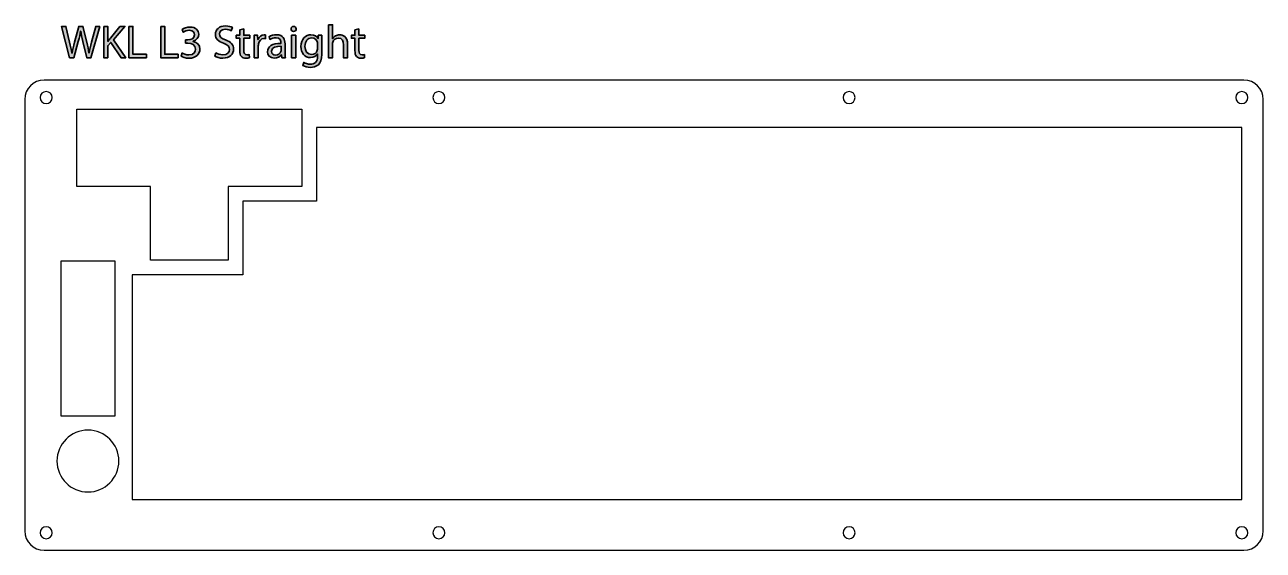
# Model space of a CAD drawing. Header units: millimetres. Extents: x 800 to 1120, y 479 to 615.
import ezdxf

# ---------------------------------------------------------------- set-up
doc = ezdxf.new("R2010")
doc.units = ezdxf.units.MM
doc.header["$MEASUREMENT"] = 0

# ---------------------------------------------------------------- blocks, each defined once
blk = doc.blocks.new('block 2')
at = {"color": 7, "lineweight": 25, "true_color": 0xffffff}
blk.add_lwpolyline([(823.35, 553.96), (809.35, 553.96), (809.35, 513.96), (823.35, 513.96), (823.35, 553.96)], dxfattribs=at)
blk = doc.blocks.new('block 3')
at = {"color": 7, "lineweight": 25, "true_color": 0xffffff}
blk.add_lwpolyline([(1114.46, 588.5), (875.39, 588.5), (875.39, 569.45), (856.34, 569.45), (856.34, 550.4), (827.76, 550.4), (827.76, 492.3), (1114.46, 492.3), (1114.46, 588.5)], dxfattribs=at)
blk = doc.blocks.new('block 4')
at = {"color": 7, "lineweight": 25, "true_color": 0xffffff}
blk.add_open_spline([(813.47, 573.26), (813.47, 573.26), (832.52, 573.26), (832.52, 573.26), (832.52, 573.26), (832.52, 554.21), (832.52, 554.21), (832.52, 554.21), (852.52, 554.21), (852.52, 554.21), (852.52, 554.21), (852.52, 573.26), (852.52, 573.26), (852.52, 573.26), (871.57, 573.26), (871.57, 573.26), (871.57, 573.26), (871.57, 593.26), (871.57, 593.26), (871.57, 593.26), (814.51, 593.26), (814.51, 593.26), (814.51, 593.26), (813.47, 593.26), (813.47, 593.26), (813.47, 593.26), (813.47, 573.26), (813.47, 573.26)], degree=3, knots=[0, 0, 0, 0, 1, 1, 1, 2, 2, 2, 3, 3, 3, 4, 4, 4, 5, 5, 5, 6, 6, 6, 7, 7, 7, 8, 8, 8, 9, 9, 9, 9], dxfattribs=at)
blk = doc.blocks.new('block 5')
at = {"color": 7, "lineweight": 25, "true_color": 0xffffff}
blk.add_open_spline([(1114.99, 479.22), (1114.99, 479.22), (805.01, 479.22), (805.01, 479.22), (802.25, 479.22), (800.01, 481.45), (800.01, 484.22), (800.01, 484.22), (800.01, 595.78), (800.01, 595.78), (800.01, 598.55), (802.25, 600.78), (805.01, 600.78), (805.01, 600.78), (1114.99, 600.78), (1114.99, 600.78), (1117.75, 600.78), (1119.99, 598.55), (1119.99, 595.78), (1119.99, 595.78), (1119.99, 484.22), (1119.99, 484.22), (1119.99, 481.45), (1117.75, 479.22), (1114.99, 479.22)], degree=3, knots=[0, 0, 0, 0, 1, 1, 1, 2, 2, 2, 3, 3, 3, 4, 4, 4, 5, 5, 5, 6, 6, 6, 7, 7, 7, 8, 8, 8, 8], dxfattribs=at)
blk = doc.blocks.new('block 6')
at = {"color": 7, "lineweight": 25, "true_color": 0xffffff}
blk.add_open_spline([(808.33, 502.28), (808.33, 506.7), (811.91, 510.28), (816.33, 510.28), (820.75, 510.28), (824.33, 506.7), (824.33, 502.28), (824.33, 497.87), (820.75, 494.28), (816.33, 494.28), (811.91, 494.28), (808.33, 497.87), (808.33, 502.28), (808.33, 502.28), (808.33, 502.28), (808.33, 502.28)], degree=3, knots=[0, 0, 0, 0, 1, 1, 1, 2, 2, 2, 3, 3, 3, 4, 4, 4, 5, 5, 5, 5], dxfattribs=at)
blk = doc.blocks.new('block 7')
at = {"color": 7, "lineweight": 25, "true_color": 0xffffff}
blk.add_open_spline([(1011.44, 596.26), (1011.44, 597.12), (1012.14, 597.81), (1012.99, 597.81), (1013.85, 597.81), (1014.54, 597.12), (1014.54, 596.26), (1014.54, 595.4), (1013.85, 594.71), (1012.99, 594.71), (1012.14, 594.71), (1011.44, 595.4), (1011.44, 596.26), (1011.44, 596.26), (1011.44, 596.26), (1011.44, 596.26)], degree=3, knots=[0, 0, 0, 0, 1, 1, 1, 2, 2, 2, 3, 3, 3, 4, 4, 4, 5, 5, 5, 5], dxfattribs=at)
blk = doc.blocks.new('block 8')
at = {"color": 7, "lineweight": 25, "true_color": 0xffffff}
blk.add_open_spline([(803.99, 596.26), (803.99, 597.12), (804.68, 597.81), (805.54, 597.81), (806.39, 597.81), (807.09, 597.12), (807.09, 596.26), (807.09, 595.4), (806.39, 594.71), (805.54, 594.71), (804.68, 594.71), (803.99, 595.4), (803.99, 596.26), (803.99, 596.26), (803.99, 596.26), (803.99, 596.26)], degree=3, knots=[0, 0, 0, 0, 1, 1, 1, 2, 2, 2, 3, 3, 3, 4, 4, 4, 5, 5, 5, 5], dxfattribs=at)
blk = doc.blocks.new('block 9')
at = {"color": 7, "lineweight": 25, "true_color": 0xffffff}
blk.add_open_spline([(905.46, 483.74), (905.46, 484.6), (906.15, 485.29), (907.01, 485.29), (907.86, 485.29), (908.56, 484.6), (908.56, 483.74), (908.56, 482.88), (907.86, 482.19), (907.01, 482.19), (906.15, 482.19), (905.46, 482.88), (905.46, 483.74), (905.46, 483.74), (905.46, 483.74), (905.46, 483.74)], degree=3, knots=[0, 0, 0, 0, 1, 1, 1, 2, 2, 2, 3, 3, 3, 4, 4, 4, 5, 5, 5, 5], dxfattribs=at)
blk = doc.blocks.new('block 10')
at = {"color": 7, "lineweight": 25, "true_color": 0xffffff}
blk.add_open_spline([(1112.91, 483.74), (1112.91, 484.6), (1113.61, 485.29), (1114.46, 485.29), (1115.32, 485.29), (1116.01, 484.6), (1116.01, 483.74), (1116.01, 482.88), (1115.32, 482.19), (1114.46, 482.19), (1113.61, 482.19), (1112.91, 482.88), (1112.91, 483.74), (1112.91, 483.74), (1112.91, 483.74), (1112.91, 483.74)], degree=3, knots=[0, 0, 0, 0, 1, 1, 1, 2, 2, 2, 3, 3, 3, 4, 4, 4, 5, 5, 5, 5], dxfattribs=at)
blk = doc.blocks.new('block 11')
at = {"color": 7, "lineweight": 25, "true_color": 0xffffff}
blk.add_open_spline([(1011.44, 483.74), (1011.44, 484.6), (1012.14, 485.29), (1012.99, 485.29), (1013.85, 485.29), (1014.54, 484.6), (1014.54, 483.74), (1014.54, 482.88), (1013.85, 482.19), (1012.99, 482.19), (1012.14, 482.19), (1011.44, 482.88), (1011.44, 483.74), (1011.44, 483.74), (1011.44, 483.74), (1011.44, 483.74)], degree=3, knots=[0, 0, 0, 0, 1, 1, 1, 2, 2, 2, 3, 3, 3, 4, 4, 4, 5, 5, 5, 5], dxfattribs=at)
blk = doc.blocks.new('block 12')
at = {"color": 7, "lineweight": 25, "true_color": 0xffffff}
blk.add_open_spline([(803.99, 483.74), (803.99, 484.6), (804.68, 485.29), (805.54, 485.29), (806.39, 485.29), (807.09, 484.6), (807.09, 483.74), (807.09, 482.88), (806.39, 482.19), (805.54, 482.19), (804.68, 482.19), (803.99, 482.88), (803.99, 483.74), (803.99, 483.74), (803.99, 483.74), (803.99, 483.74)], degree=3, knots=[0, 0, 0, 0, 1, 1, 1, 2, 2, 2, 3, 3, 3, 4, 4, 4, 5, 5, 5, 5], dxfattribs=at)
blk = doc.blocks.new('block 13')
at = {"color": 7, "lineweight": 25, "true_color": 0xffffff}
blk.add_open_spline([(905.46, 596.26), (905.46, 597.12), (906.15, 597.81), (907.01, 597.81), (907.86, 597.81), (908.56, 597.12), (908.56, 596.26), (908.56, 595.4), (907.86, 594.71), (907.01, 594.71), (906.15, 594.71), (905.46, 595.4), (905.46, 596.26), (905.46, 596.26), (905.46, 596.26), (905.46, 596.26)], degree=3, knots=[0, 0, 0, 0, 1, 1, 1, 2, 2, 2, 3, 3, 3, 4, 4, 4, 5, 5, 5, 5], dxfattribs=at)
blk = doc.blocks.new('block 14')
at = {"color": 7, "lineweight": 25, "true_color": 0xffffff}
blk.add_open_spline([(1112.91, 596.26), (1112.91, 597.12), (1113.61, 597.81), (1114.46, 597.81), (1115.32, 597.81), (1116.01, 597.12), (1116.01, 596.26), (1116.01, 595.4), (1115.32, 594.71), (1114.46, 594.71), (1113.61, 594.71), (1112.91, 595.4), (1112.91, 596.26), (1112.91, 596.26), (1112.91, 596.26), (1112.91, 596.26)], degree=3, knots=[0, 0, 0, 0, 1, 1, 1, 2, 2, 2, 3, 3, 3, 4, 4, 4, 5, 5, 5, 5], dxfattribs=at)
blk = doc.blocks.new('block 15')
at = {"true_color": 0xed1c24}
h = blk.add_hatch(color=240, dxfattribs=at)
h.dxf.hatch_style = 2
edge = h.paths.add_edge_path()
edge.add_spline(control_points=[(811.58, 606.56), (811.58, 606.56), (809.53, 614.65), (809.53, 614.65), (809.53, 614.65), (810.64, 614.65), (810.64, 614.65), (810.64, 614.65), (811.59, 610.56), (811.59, 610.56), (811.83, 609.55), (812.05, 608.54), (812.19, 607.76), (812.19, 607.76), (812.22, 607.76), (812.22, 607.76), (812.35, 608.57), (812.6, 609.53), (812.88, 610.57), (812.88, 610.57), (813.96, 614.65), (813.96, 614.65), (813.96, 614.65), (815.05, 614.65), (815.05, 614.65), (815.05, 614.65), (816.03, 610.55), (816.03, 610.55), (816.26, 609.59), (816.48, 608.63), (816.6, 607.78), (816.6, 607.78), (816.62, 607.78), (816.62, 607.78), (816.79, 608.66), (817.02, 609.56), (817.27, 610.57), (817.27, 610.57), (818.33, 614.65), (818.33, 614.65), (818.33, 614.65), (819.4, 614.65), (819.4, 614.65), (819.4, 614.65), (817.11, 606.56), (817.11, 606.56), (817.11, 606.56), (816.02, 606.56), (816.02, 606.56), (816.02, 606.56), (815, 610.77), (815, 610.77), (814.75, 611.81), (814.58, 612.6), (814.47, 613.41), (814.47, 613.41), (814.45, 613.41), (814.45, 613.41), (814.31, 612.61), (814.13, 611.82), (813.83, 610.77), (813.83, 610.77), (812.67, 606.56), (812.67, 606.56), (812.67, 606.56), (811.58, 606.56), (811.58, 606.56)], knot_values=[0, 0, 0, 0, 1, 1, 1, 2, 2, 2, 3, 3, 3, 4, 4, 4, 5, 5, 5, 6, 6, 6, 7, 7, 7, 8, 8, 8, 9, 9, 9, 10, 10, 10, 11, 11, 11, 12, 12, 12, 13, 13, 13, 14, 14, 14, 15, 15, 15, 16, 16, 16, 17, 17, 17, 18, 18, 18, 19, 19, 19, 20, 20, 20, 21, 21, 21, 22, 22, 22, 22], degree=3, periodic=1)
h = blk.add_hatch(color=240, dxfattribs=at)
h.dxf.hatch_style = 2
edge = h.paths.add_edge_path()
edge.add_spline(control_points=[(820.42, 614.65), (820.42, 614.65), (821.46, 614.65), (821.46, 614.65), (821.46, 614.65), (821.46, 610.75), (821.46, 610.75), (821.46, 610.75), (821.49, 610.75), (821.49, 610.75), (821.71, 611.06), (821.93, 611.35), (822.13, 611.61), (822.13, 611.61), (824.6, 614.65), (824.6, 614.65), (824.6, 614.65), (825.9, 614.65), (825.9, 614.65), (825.9, 614.65), (822.97, 611.22), (822.97, 611.22), (822.97, 611.22), (826.12, 606.56), (826.12, 606.56), (826.12, 606.56), (824.89, 606.56), (824.89, 606.56), (824.89, 606.56), (822.23, 610.53), (822.23, 610.53), (822.23, 610.53), (821.46, 609.65), (821.46, 609.65), (821.46, 609.65), (821.46, 606.56), (821.46, 606.56), (821.46, 606.56), (820.42, 606.56), (820.42, 606.56), (820.42, 606.56), (820.42, 614.65), (820.42, 614.65)], knot_values=[0, 0, 0, 0, 1, 1, 1, 2, 2, 2, 3, 3, 3, 4, 4, 4, 5, 5, 5, 6, 6, 6, 7, 7, 7, 8, 8, 8, 9, 9, 9, 10, 10, 10, 11, 11, 11, 12, 12, 12, 13, 13, 13, 14, 14, 14, 14], degree=3, periodic=1)
h = blk.add_hatch(color=240, dxfattribs=at)
h.dxf.hatch_style = 2
h.paths.add_polyline_path([(826.92, 614.65), (827.96, 614.65), (827.96, 607.44), (831.42, 607.44), (831.42, 606.56), (826.92, 606.56)])
h = blk.add_hatch(color=240, dxfattribs=at)
h.dxf.hatch_style = 2
h.paths.add_polyline_path([(835.13, 614.65), (836.17, 614.65), (836.17, 607.44), (839.62, 607.44), (839.62, 606.56), (835.13, 606.56)])
h = blk.add_hatch(color=240, dxfattribs=at)
h.dxf.hatch_style = 2
edge = h.paths.add_edge_path()
edge.add_spline(control_points=[(840.67, 607.78), (840.97, 607.58), (841.67, 607.28), (842.4, 607.28), (843.75, 607.28), (844.17, 608.15), (844.16, 608.79), (844.15, 609.89), (843.17, 610.35), (842.15, 610.35), (842.15, 610.35), (841.56, 610.35), (841.56, 610.35), (841.56, 610.35), (841.56, 611.15), (841.56, 611.15), (841.56, 611.15), (842.15, 611.15), (842.15, 611.15), (842.91, 611.15), (843.89, 611.54), (843.89, 612.46), (843.89, 613.09), (843.49, 613.64), (842.52, 613.64), (841.89, 613.64), (841.29, 613.36), (840.96, 613.12), (840.96, 613.12), (840.68, 613.89), (840.68, 613.89), (841.09, 614.19), (841.88, 614.49), (842.72, 614.49), (844.26, 614.49), (844.95, 613.58), (844.95, 612.63), (844.95, 611.83), (844.47, 611.15), (843.51, 610.8), (843.51, 610.8), (843.51, 610.77), (843.51, 610.77), (844.47, 610.58), (845.25, 609.86), (845.25, 608.77), (845.25, 607.52), (844.28, 606.43), (842.41, 606.43), (841.53, 606.43), (840.77, 606.71), (840.38, 606.96), (840.38, 606.96), (840.67, 607.78), (840.67, 607.78)], knot_values=[0, 0, 0, 0, 1, 1, 1, 2, 2, 2, 3, 3, 3, 4, 4, 4, 5, 5, 5, 6, 6, 6, 7, 7, 7, 8, 8, 8, 9, 9, 9, 10, 10, 10, 11, 11, 11, 12, 12, 12, 13, 13, 13, 14, 14, 14, 15, 15, 15, 16, 16, 16, 17, 17, 17, 18, 18, 18, 18], degree=3, periodic=1)
h = blk.add_hatch(color=240, dxfattribs=at)
h.dxf.hatch_style = 2
edge = h.paths.add_edge_path()
edge.add_spline(control_points=[(849.35, 607.84), (849.81, 607.55), (850.5, 607.31), (851.22, 607.31), (852.29, 607.31), (852.91, 607.87), (852.91, 608.69), (852.91, 609.44), (852.48, 609.87), (851.39, 610.29), (850.07, 610.76), (849.25, 611.45), (849.25, 612.58), (849.25, 613.84), (850.29, 614.78), (851.87, 614.78), (852.69, 614.78), (853.29, 614.59), (853.65, 614.38), (853.65, 614.38), (853.36, 613.53), (853.36, 613.53), (853.1, 613.68), (852.56, 613.92), (851.83, 613.92), (850.73, 613.92), (850.31, 613.26), (850.31, 612.7), (850.31, 611.95), (850.8, 611.58), (851.91, 611.15), (853.28, 610.62), (853.98, 609.96), (853.98, 608.77), (853.98, 607.52), (853.05, 606.44), (851.15, 606.44), (850.37, 606.44), (849.51, 606.67), (849.08, 606.96), (849.08, 606.96), (849.35, 607.84), (849.35, 607.84)], knot_values=[0, 0, 0, 0, 1, 1, 1, 2, 2, 2, 3, 3, 3, 4, 4, 4, 5, 5, 5, 6, 6, 6, 7, 7, 7, 8, 8, 8, 9, 9, 9, 10, 10, 10, 11, 11, 11, 12, 12, 12, 13, 13, 13, 14, 14, 14, 14], degree=3, periodic=1)
h = blk.add_hatch(color=240, dxfattribs=at)
h.dxf.hatch_style = 2
edge = h.paths.add_edge_path()
edge.add_spline(control_points=[(870.13, 614), (870.14, 613.64), (869.88, 613.35), (869.46, 613.35), (869.09, 613.35), (868.82, 613.64), (868.82, 614), (868.82, 614.37), (869.1, 614.66), (869.48, 614.66), (869.88, 614.66), (870.13, 614.37), (870.13, 614)], knot_values=[0, 0, 0, 0, 1, 1, 1, 2, 2, 2, 3, 3, 3, 4, 4, 4, 4], degree=3, periodic=1)
h.paths.add_polyline_path([(868.95, 606.56), (868.95, 612.37), (870.01, 612.37), (870.01, 606.56)])
h = blk.add_hatch(color=240, dxfattribs=at)
h.dxf.hatch_style = 2
edge = h.paths.add_edge_path()
edge.add_spline(control_points=[(878.47, 615.08), (878.47, 615.08), (879.53, 615.08), (879.53, 615.08), (879.53, 615.08), (879.53, 611.46), (879.53, 611.46), (879.53, 611.46), (879.55, 611.46), (879.55, 611.46), (879.72, 611.76), (879.98, 612.02), (880.31, 612.2), (880.62, 612.38), (880.99, 612.5), (881.38, 612.5), (882.16, 612.5), (883.41, 612.02), (883.41, 610.02), (883.41, 610.02), (883.41, 606.56), (883.41, 606.56), (883.41, 606.56), (882.36, 606.56), (882.36, 606.56), (882.36, 606.56), (882.36, 609.9), (882.36, 609.9), (882.36, 610.83), (882.01, 611.62), (881.01, 611.62), (880.33, 611.62), (879.79, 611.15), (879.6, 610.57), (879.54, 610.43), (879.53, 610.27), (879.53, 610.07), (879.53, 610.07), (879.53, 606.56), (879.53, 606.56), (879.53, 606.56), (878.47, 606.56), (878.47, 606.56), (878.47, 606.56), (878.47, 615.08), (878.47, 615.08)], knot_values=[0, 0, 0, 0, 1, 1, 1, 2, 2, 2, 3, 3, 3, 4, 4, 4, 5, 5, 5, 6, 6, 6, 7, 7, 7, 8, 8, 8, 9, 9, 9, 10, 10, 10, 11, 11, 11, 12, 12, 12, 13, 13, 13, 14, 14, 14, 15, 15, 15, 15], degree=3, periodic=1)
h = blk.add_hatch(color=240, dxfattribs=at)
h.dxf.hatch_style = 2
edge = h.paths.add_edge_path()
edge.add_spline(control_points=[(856.61, 614.04), (856.61, 614.04), (856.61, 612.37), (856.61, 612.37), (856.61, 612.37), (858.12, 612.37), (858.12, 612.37), (858.12, 612.37), (858.12, 611.57), (858.12, 611.57), (858.12, 611.57), (856.61, 611.57), (856.61, 611.57), (856.61, 611.57), (856.61, 608.44), (856.61, 608.44), (856.61, 607.72), (856.81, 607.31), (857.4, 607.31), (857.67, 607.31), (857.88, 607.34), (858.01, 607.38), (858.01, 607.38), (858.06, 606.59), (858.06, 606.59), (857.85, 606.5), (857.53, 606.44), (857.12, 606.44), (856.63, 606.44), (856.23, 606.6), (855.98, 606.89), (855.68, 607.2), (855.57, 607.72), (855.57, 608.4), (855.57, 608.4), (855.57, 611.57), (855.57, 611.57), (855.57, 611.57), (854.67, 611.57), (854.67, 611.57), (854.67, 611.57), (854.67, 612.37), (854.67, 612.37), (854.67, 612.37), (855.57, 612.37), (855.57, 612.37), (855.57, 612.37), (855.57, 613.76), (855.57, 613.76), (855.57, 613.76), (856.61, 614.04), (856.61, 614.04)], knot_values=[0, 0, 0, 0, 1, 1, 1, 2, 2, 2, 3, 3, 3, 4, 4, 4, 5, 5, 5, 6, 6, 6, 7, 7, 7, 8, 8, 8, 9, 9, 9, 10, 10, 10, 11, 11, 11, 12, 12, 12, 13, 13, 13, 14, 14, 14, 15, 15, 15, 16, 16, 16, 17, 17, 17, 17], degree=3, periodic=1)
h = blk.add_hatch(color=240, dxfattribs=at)
h.dxf.hatch_style = 2
edge = h.paths.add_edge_path()
edge.add_spline(control_points=[(859.31, 610.56), (859.31, 611.24), (859.29, 611.83), (859.26, 612.37), (859.26, 612.37), (860.18, 612.37), (860.18, 612.37), (860.18, 612.37), (860.22, 611.23), (860.22, 611.23), (860.22, 611.23), (860.27, 611.23), (860.27, 611.23), (860.53, 612.01), (861.17, 612.5), (861.87, 612.5), (861.99, 612.5), (862.08, 612.49), (862.17, 612.46), (862.17, 612.46), (862.17, 611.47), (862.17, 611.47), (862.06, 611.49), (861.96, 611.51), (861.81, 611.51), (861.07, 611.51), (860.54, 610.94), (860.4, 610.15), (860.37, 610.01), (860.35, 609.84), (860.35, 609.66), (860.35, 609.66), (860.35, 606.56), (860.35, 606.56), (860.35, 606.56), (859.31, 606.56), (859.31, 606.56), (859.31, 606.56), (859.31, 610.56), (859.31, 610.56)], knot_values=[0, 0, 0, 0, 1, 1, 1, 2, 2, 2, 3, 3, 3, 4, 4, 4, 5, 5, 5, 6, 6, 6, 7, 7, 7, 8, 8, 8, 9, 9, 9, 10, 10, 10, 11, 11, 11, 12, 12, 12, 13, 13, 13, 13], degree=3, periodic=1)
h = blk.add_hatch(color=240, dxfattribs=at)
h.dxf.hatch_style = 2
edge = h.paths.add_edge_path()
edge.add_spline(control_points=[(866.39, 606.56), (866.39, 606.56), (866.3, 607.3), (866.3, 607.3), (866.3, 607.3), (866.27, 607.3), (866.27, 607.3), (865.94, 606.84), (865.32, 606.43), (864.49, 606.43), (863.31, 606.43), (862.72, 607.26), (862.72, 608.1), (862.72, 609.5), (863.96, 610.27), (866.21, 610.26), (866.21, 610.26), (866.21, 610.38), (866.21, 610.38), (866.21, 610.86), (866.07, 611.72), (864.89, 611.72), (864.35, 611.72), (863.78, 611.55), (863.37, 611.29), (863.37, 611.29), (863.13, 611.98), (863.13, 611.98), (863.61, 612.3), (864.31, 612.5), (865.04, 612.5), (866.82, 612.5), (867.25, 611.29), (867.25, 610.13), (867.25, 610.13), (867.25, 607.96), (867.25, 607.96), (867.25, 607.45), (867.27, 606.96), (867.34, 606.56), (867.34, 606.56), (866.39, 606.56), (866.39, 606.56)], knot_values=[0, 0, 0, 0, 1, 1, 1, 2, 2, 2, 3, 3, 3, 4, 4, 4, 5, 5, 5, 6, 6, 6, 7, 7, 7, 8, 8, 8, 9, 9, 9, 10, 10, 10, 11, 11, 11, 12, 12, 12, 13, 13, 13, 14, 14, 14, 14], degree=3, periodic=1)
edge = h.paths.add_edge_path()
edge.add_spline(control_points=[(866.23, 609.53), (865.08, 609.55), (863.77, 609.35), (863.77, 608.22), (863.77, 607.54), (864.23, 607.21), (864.77, 607.21), (865.52, 607.21), (866, 607.69), (866.17, 608.18), (866.21, 608.29), (866.23, 608.41), (866.23, 608.52), (866.23, 608.52), (866.23, 609.53), (866.23, 609.53)], knot_values=[0, 0, 0, 0, 1, 1, 1, 2, 2, 2, 3, 3, 3, 4, 4, 4, 5, 5, 5, 5], degree=3, periodic=1)
h = blk.add_hatch(color=240, dxfattribs=at)
h.dxf.hatch_style = 2
edge = h.paths.add_edge_path()
edge.add_spline(control_points=[(876.76, 612.37), (876.74, 611.95), (876.72, 611.48), (876.72, 610.77), (876.72, 610.77), (876.72, 607.4), (876.72, 607.4), (876.72, 606.07), (876.45, 605.26), (875.89, 604.75), (875.32, 604.23), (874.51, 604.06), (873.78, 604.06), (873.08, 604.06), (872.31, 604.23), (871.85, 604.54), (871.85, 604.54), (872.11, 605.34), (872.11, 605.34), (872.49, 605.1), (873.09, 604.88), (873.81, 604.88), (874.89, 604.88), (875.68, 605.45), (875.68, 606.91), (875.68, 606.91), (875.68, 607.56), (875.68, 607.56), (875.68, 607.56), (875.66, 607.56), (875.66, 607.56), (875.34, 607.02), (874.71, 606.59), (873.81, 606.59), (872.37, 606.59), (871.34, 607.81), (871.34, 609.42), (871.34, 611.39), (872.63, 612.5), (873.96, 612.5), (874.96, 612.5), (875.52, 611.97), (875.77, 611.49), (875.77, 611.49), (875.79, 611.49), (875.79, 611.49), (875.79, 611.49), (875.84, 612.37), (875.84, 612.37), (875.84, 612.37), (876.76, 612.37), (876.76, 612.37)], knot_values=[0, 0, 0, 0, 1, 1, 1, 2, 2, 2, 3, 3, 3, 4, 4, 4, 5, 5, 5, 6, 6, 6, 7, 7, 7, 8, 8, 8, 9, 9, 9, 10, 10, 10, 11, 11, 11, 12, 12, 12, 13, 13, 13, 14, 14, 14, 15, 15, 15, 16, 16, 16, 17, 17, 17, 17], degree=3, periodic=1)
edge = h.paths.add_edge_path()
edge.add_spline(control_points=[(875.67, 610.08), (875.67, 610.26), (875.66, 610.41), (875.61, 610.56), (875.42, 611.17), (874.9, 611.67), (874.14, 611.67), (873.13, 611.67), (872.41, 610.82), (872.41, 609.48), (872.41, 608.34), (872.99, 607.39), (874.13, 607.39), (874.77, 607.39), (875.36, 607.8), (875.59, 608.47), (875.65, 608.65), (875.67, 608.85), (875.67, 609.03), (875.67, 609.03), (875.67, 610.08), (875.67, 610.08)], knot_values=[0, 0, 0, 0, 1, 1, 1, 2, 2, 2, 3, 3, 3, 4, 4, 4, 5, 5, 5, 6, 6, 6, 7, 7, 7, 7], degree=3, periodic=1)
h = blk.add_hatch(color=240, dxfattribs=at)
h.dxf.hatch_style = 2
edge = h.paths.add_edge_path()
edge.add_spline(control_points=[(886.35, 614.04), (886.35, 614.04), (886.35, 612.37), (886.35, 612.37), (886.35, 612.37), (887.87, 612.37), (887.87, 612.37), (887.87, 612.37), (887.87, 611.57), (887.87, 611.57), (887.87, 611.57), (886.35, 611.57), (886.35, 611.57), (886.35, 611.57), (886.35, 608.44), (886.35, 608.44), (886.35, 607.72), (886.56, 607.31), (887.15, 607.31), (887.42, 607.31), (887.62, 607.34), (887.76, 607.38), (887.76, 607.38), (887.81, 606.59), (887.81, 606.59), (887.6, 606.5), (887.28, 606.44), (886.87, 606.44), (886.38, 606.44), (885.98, 606.6), (885.73, 606.89), (885.43, 607.2), (885.32, 607.72), (885.32, 608.4), (885.32, 608.4), (885.32, 611.57), (885.32, 611.57), (885.32, 611.57), (884.42, 611.57), (884.42, 611.57), (884.42, 611.57), (884.42, 612.37), (884.42, 612.37), (884.42, 612.37), (885.32, 612.37), (885.32, 612.37), (885.32, 612.37), (885.32, 613.76), (885.32, 613.76), (885.32, 613.76), (886.35, 614.04), (886.35, 614.04)], knot_values=[0, 0, 0, 0, 1, 1, 1, 2, 2, 2, 3, 3, 3, 4, 4, 4, 5, 5, 5, 6, 6, 6, 7, 7, 7, 8, 8, 8, 9, 9, 9, 10, 10, 10, 11, 11, 11, 12, 12, 12, 13, 13, 13, 14, 14, 14, 15, 15, 15, 16, 16, 16, 17, 17, 17, 17], degree=3, periodic=1)
at = {"color": 240, "lineweight": 35, "true_color": 0xed1c24}
for points in [[(826.92, 614.65), (827.96, 614.65), (827.96, 607.44), (831.42, 607.44), (831.42, 606.56), (826.92, 606.56), (826.92, 614.65)], [(835.13, 614.65), (836.17, 614.65), (836.17, 607.44), (839.62, 607.44), (839.62, 606.56), (835.13, 606.56), (835.13, 614.65)], [(868.95, 606.56), (868.95, 612.37), (870.01, 612.37), (870.01, 606.56), (868.95, 606.56)]]:
    blk.add_lwpolyline(points, dxfattribs=at)
for points, knots in [([(811.58, 606.56), (811.58, 606.56), (809.53, 614.65), (809.53, 614.65), (809.53, 614.65), (810.64, 614.65), (810.64, 614.65), (810.64, 614.65), (811.59, 610.56), (811.59, 610.56), (811.83, 609.55), (812.05, 608.54), (812.19, 607.76), (812.19, 607.76), (812.22, 607.76), (812.22, 607.76), (812.35, 608.57), (812.6, 609.53), (812.88, 610.57), (812.88, 610.57), (813.96, 614.65), (813.96, 614.65), (813.96, 614.65), (815.05, 614.65), (815.05, 614.65), (815.05, 614.65), (816.03, 610.55), (816.03, 610.55), (816.26, 609.59), (816.48, 608.63), (816.6, 607.78), (816.6, 607.78), (816.62, 607.78), (816.62, 607.78), (816.79, 608.66), (817.02, 609.56), (817.27, 610.57), (817.27, 610.57), (818.33, 614.65), (818.33, 614.65), (818.33, 614.65), (819.4, 614.65), (819.4, 614.65), (819.4, 614.65), (817.11, 606.56), (817.11, 606.56), (817.11, 606.56), (816.02, 606.56), (816.02, 606.56), (816.02, 606.56), (815, 610.77), (815, 610.77), (814.75, 611.81), (814.58, 612.6), (814.47, 613.41), (814.47, 613.41), (814.45, 613.41), (814.45, 613.41), (814.31, 612.61), (814.13, 611.82), (813.83, 610.77), (813.83, 610.77), (812.67, 606.56), (812.67, 606.56), (812.67, 606.56), (811.58, 606.56), (811.58, 606.56)], [0, 0, 0, 0, 1, 1, 1, 2, 2, 2, 3, 3, 3, 4, 4, 4, 5, 5, 5, 6, 6, 6, 7, 7, 7, 8, 8, 8, 9, 9, 9, 10, 10, 10, 11, 11, 11, 12, 12, 12, 13, 13, 13, 14, 14, 14, 15, 15, 15, 16, 16, 16, 17, 17, 17, 18, 18, 18, 19, 19, 19, 20, 20, 20, 21, 21, 21, 22, 22, 22, 22]), ([(820.42, 614.65), (820.42, 614.65), (821.46, 614.65), (821.46, 614.65), (821.46, 614.65), (821.46, 610.75), (821.46, 610.75), (821.46, 610.75), (821.49, 610.75), (821.49, 610.75), (821.71, 611.06), (821.93, 611.35), (822.13, 611.61), (822.13, 611.61), (824.6, 614.65), (824.6, 614.65), (824.6, 614.65), (825.9, 614.65), (825.9, 614.65), (825.9, 614.65), (822.97, 611.22), (822.97, 611.22), (822.97, 611.22), (826.12, 606.56), (826.12, 606.56), (826.12, 606.56), (824.89, 606.56), (824.89, 606.56), (824.89, 606.56), (822.23, 610.53), (822.23, 610.53), (822.23, 610.53), (821.46, 609.65), (821.46, 609.65), (821.46, 609.65), (821.46, 606.56), (821.46, 606.56), (821.46, 606.56), (820.42, 606.56), (820.42, 606.56), (820.42, 606.56), (820.42, 614.65), (820.42, 614.65)], [0, 0, 0, 0, 1, 1, 1, 2, 2, 2, 3, 3, 3, 4, 4, 4, 5, 5, 5, 6, 6, 6, 7, 7, 7, 8, 8, 8, 9, 9, 9, 10, 10, 10, 11, 11, 11, 12, 12, 12, 13, 13, 13, 14, 14, 14, 14]), ([(840.67, 607.78), (840.97, 607.58), (841.67, 607.28), (842.4, 607.28), (843.75, 607.28), (844.17, 608.15), (844.16, 608.79), (844.15, 609.89), (843.17, 610.35), (842.15, 610.35), (842.15, 610.35), (841.56, 610.35), (841.56, 610.35), (841.56, 610.35), (841.56, 611.15), (841.56, 611.15), (841.56, 611.15), (842.15, 611.15), (842.15, 611.15), (842.91, 611.15), (843.89, 611.54), (843.89, 612.46), (843.89, 613.09), (843.49, 613.64), (842.52, 613.64), (841.89, 613.64), (841.29, 613.36), (840.96, 613.12), (840.96, 613.12), (840.68, 613.89), (840.68, 613.89), (841.09, 614.19), (841.88, 614.49), (842.72, 614.49), (844.26, 614.49), (844.95, 613.58), (844.95, 612.63), (844.95, 611.83), (844.47, 611.15), (843.51, 610.8), (843.51, 610.8), (843.51, 610.77), (843.51, 610.77), (844.47, 610.58), (845.25, 609.86), (845.25, 608.77), (845.25, 607.52), (844.28, 606.43), (842.41, 606.43), (841.53, 606.43), (840.77, 606.71), (840.38, 606.96), (840.38, 606.96), (840.67, 607.78), (840.67, 607.78)], [0, 0, 0, 0, 1, 1, 1, 2, 2, 2, 3, 3, 3, 4, 4, 4, 5, 5, 5, 6, 6, 6, 7, 7, 7, 8, 8, 8, 9, 9, 9, 10, 10, 10, 11, 11, 11, 12, 12, 12, 13, 13, 13, 14, 14, 14, 15, 15, 15, 16, 16, 16, 17, 17, 17, 18, 18, 18, 18]), ([(849.35, 607.84), (849.81, 607.55), (850.5, 607.31), (851.22, 607.31), (852.29, 607.31), (852.91, 607.87), (852.91, 608.69), (852.91, 609.44), (852.48, 609.87), (851.39, 610.29), (850.07, 610.76), (849.25, 611.45), (849.25, 612.58), (849.25, 613.84), (850.29, 614.78), (851.87, 614.78), (852.69, 614.78), (853.29, 614.59), (853.65, 614.38), (853.65, 614.38), (853.36, 613.53), (853.36, 613.53), (853.1, 613.68), (852.56, 613.92), (851.83, 613.92), (850.73, 613.92), (850.31, 613.26), (850.31, 612.7), (850.31, 611.95), (850.8, 611.58), (851.91, 611.15), (853.28, 610.62), (853.98, 609.96), (853.98, 608.77), (853.98, 607.52), (853.05, 606.44), (851.15, 606.44), (850.37, 606.44), (849.51, 606.67), (849.08, 606.96), (849.08, 606.96), (849.35, 607.84), (849.35, 607.84)], [0, 0, 0, 0, 1, 1, 1, 2, 2, 2, 3, 3, 3, 4, 4, 4, 5, 5, 5, 6, 6, 6, 7, 7, 7, 8, 8, 8, 9, 9, 9, 10, 10, 10, 11, 11, 11, 12, 12, 12, 13, 13, 13, 14, 14, 14, 14]), ([(870.13, 614), (870.14, 613.64), (869.88, 613.35), (869.46, 613.35), (869.09, 613.35), (868.82, 613.64), (868.82, 614), (868.82, 614.37), (869.1, 614.66), (869.48, 614.66), (869.88, 614.66), (870.13, 614.37), (870.13, 614)], [0, 0, 0, 0, 1, 1, 1, 2, 2, 2, 3, 3, 3, 4, 4, 4, 4]), ([(878.47, 615.08), (878.47, 615.08), (879.53, 615.08), (879.53, 615.08), (879.53, 615.08), (879.53, 611.46), (879.53, 611.46), (879.53, 611.46), (879.55, 611.46), (879.55, 611.46), (879.72, 611.76), (879.98, 612.02), (880.31, 612.2), (880.62, 612.38), (880.99, 612.5), (881.38, 612.5), (882.16, 612.5), (883.41, 612.02), (883.41, 610.02), (883.41, 610.02), (883.41, 606.56), (883.41, 606.56), (883.41, 606.56), (882.36, 606.56), (882.36, 606.56), (882.36, 606.56), (882.36, 609.9), (882.36, 609.9), (882.36, 610.83), (882.01, 611.62), (881.01, 611.62), (880.33, 611.62), (879.79, 611.15), (879.6, 610.57), (879.54, 610.43), (879.53, 610.27), (879.53, 610.07), (879.53, 610.07), (879.53, 606.56), (879.53, 606.56), (879.53, 606.56), (878.47, 606.56), (878.47, 606.56), (878.47, 606.56), (878.47, 615.08), (878.47, 615.08)], [0, 0, 0, 0, 1, 1, 1, 2, 2, 2, 3, 3, 3, 4, 4, 4, 5, 5, 5, 6, 6, 6, 7, 7, 7, 8, 8, 8, 9, 9, 9, 10, 10, 10, 11, 11, 11, 12, 12, 12, 13, 13, 13, 14, 14, 14, 15, 15, 15, 15]), ([(856.61, 614.04), (856.61, 614.04), (856.61, 612.37), (856.61, 612.37), (856.61, 612.37), (858.12, 612.37), (858.12, 612.37), (858.12, 612.37), (858.12, 611.57), (858.12, 611.57), (858.12, 611.57), (856.61, 611.57), (856.61, 611.57), (856.61, 611.57), (856.61, 608.44), (856.61, 608.44), (856.61, 607.72), (856.81, 607.31), (857.4, 607.31), (857.67, 607.31), (857.88, 607.34), (858.01, 607.38), (858.01, 607.38), (858.06, 606.59), (858.06, 606.59), (857.85, 606.5), (857.53, 606.44), (857.12, 606.44), (856.63, 606.44), (856.23, 606.6), (855.98, 606.89), (855.68, 607.2), (855.57, 607.72), (855.57, 608.4), (855.57, 608.4), (855.57, 611.57), (855.57, 611.57), (855.57, 611.57), (854.67, 611.57), (854.67, 611.57), (854.67, 611.57), (854.67, 612.37), (854.67, 612.37), (854.67, 612.37), (855.57, 612.37), (855.57, 612.37), (855.57, 612.37), (855.57, 613.76), (855.57, 613.76), (855.57, 613.76), (856.61, 614.04), (856.61, 614.04)], [0, 0, 0, 0, 1, 1, 1, 2, 2, 2, 3, 3, 3, 4, 4, 4, 5, 5, 5, 6, 6, 6, 7, 7, 7, 8, 8, 8, 9, 9, 9, 10, 10, 10, 11, 11, 11, 12, 12, 12, 13, 13, 13, 14, 14, 14, 15, 15, 15, 16, 16, 16, 17, 17, 17, 17]), ([(859.31, 610.56), (859.31, 611.24), (859.29, 611.83), (859.26, 612.37), (859.26, 612.37), (860.18, 612.37), (860.18, 612.37), (860.18, 612.37), (860.22, 611.23), (860.22, 611.23), (860.22, 611.23), (860.27, 611.23), (860.27, 611.23), (860.53, 612.01), (861.17, 612.5), (861.87, 612.5), (861.99, 612.5), (862.08, 612.49), (862.17, 612.46), (862.17, 612.46), (862.17, 611.47), (862.17, 611.47), (862.06, 611.49), (861.96, 611.51), (861.81, 611.51), (861.07, 611.51), (860.54, 610.94), (860.4, 610.15), (860.37, 610.01), (860.35, 609.84), (860.35, 609.66), (860.35, 609.66), (860.35, 606.56), (860.35, 606.56), (860.35, 606.56), (859.31, 606.56), (859.31, 606.56), (859.31, 606.56), (859.31, 610.56), (859.31, 610.56)], [0, 0, 0, 0, 1, 1, 1, 2, 2, 2, 3, 3, 3, 4, 4, 4, 5, 5, 5, 6, 6, 6, 7, 7, 7, 8, 8, 8, 9, 9, 9, 10, 10, 10, 11, 11, 11, 12, 12, 12, 13, 13, 13, 13]), ([(866.39, 606.56), (866.39, 606.56), (866.3, 607.3), (866.3, 607.3), (866.3, 607.3), (866.27, 607.3), (866.27, 607.3), (865.94, 606.84), (865.32, 606.43), (864.49, 606.43), (863.31, 606.43), (862.72, 607.26), (862.72, 608.1), (862.72, 609.5), (863.96, 610.27), (866.21, 610.26), (866.21, 610.26), (866.21, 610.38), (866.21, 610.38), (866.21, 610.86), (866.07, 611.72), (864.89, 611.72), (864.35, 611.72), (863.78, 611.55), (863.37, 611.29), (863.37, 611.29), (863.13, 611.98), (863.13, 611.98), (863.61, 612.3), (864.31, 612.5), (865.04, 612.5), (866.82, 612.5), (867.25, 611.29), (867.25, 610.13), (867.25, 610.13), (867.25, 607.96), (867.25, 607.96), (867.25, 607.45), (867.27, 606.96), (867.34, 606.56), (867.34, 606.56), (866.39, 606.56), (866.39, 606.56)], [0, 0, 0, 0, 1, 1, 1, 2, 2, 2, 3, 3, 3, 4, 4, 4, 5, 5, 5, 6, 6, 6, 7, 7, 7, 8, 8, 8, 9, 9, 9, 10, 10, 10, 11, 11, 11, 12, 12, 12, 13, 13, 13, 14, 14, 14, 14]), ([(876.76, 612.37), (876.74, 611.95), (876.72, 611.48), (876.72, 610.77), (876.72, 610.77), (876.72, 607.4), (876.72, 607.4), (876.72, 606.07), (876.45, 605.26), (875.89, 604.75), (875.32, 604.23), (874.51, 604.06), (873.78, 604.06), (873.08, 604.06), (872.31, 604.23), (871.85, 604.54), (871.85, 604.54), (872.11, 605.34), (872.11, 605.34), (872.49, 605.1), (873.09, 604.88), (873.81, 604.88), (874.89, 604.88), (875.68, 605.45), (875.68, 606.91), (875.68, 606.91), (875.68, 607.56), (875.68, 607.56), (875.68, 607.56), (875.66, 607.56), (875.66, 607.56), (875.34, 607.02), (874.71, 606.59), (873.81, 606.59), (872.37, 606.59), (871.34, 607.81), (871.34, 609.42), (871.34, 611.39), (872.63, 612.5), (873.96, 612.5), (874.96, 612.5), (875.52, 611.97), (875.77, 611.49), (875.77, 611.49), (875.79, 611.49), (875.79, 611.49), (875.79, 611.49), (875.84, 612.37), (875.84, 612.37), (875.84, 612.37), (876.76, 612.37), (876.76, 612.37)], [0, 0, 0, 0, 1, 1, 1, 2, 2, 2, 3, 3, 3, 4, 4, 4, 5, 5, 5, 6, 6, 6, 7, 7, 7, 8, 8, 8, 9, 9, 9, 10, 10, 10, 11, 11, 11, 12, 12, 12, 13, 13, 13, 14, 14, 14, 15, 15, 15, 16, 16, 16, 17, 17, 17, 17]), ([(875.67, 610.08), (875.67, 610.26), (875.66, 610.41), (875.61, 610.56), (875.42, 611.17), (874.9, 611.67), (874.14, 611.67), (873.13, 611.67), (872.41, 610.82), (872.41, 609.48), (872.41, 608.34), (872.99, 607.39), (874.13, 607.39), (874.77, 607.39), (875.36, 607.8), (875.59, 608.47), (875.65, 608.65), (875.67, 608.85), (875.67, 609.03), (875.67, 609.03), (875.67, 610.08), (875.67, 610.08)], [0, 0, 0, 0, 1, 1, 1, 2, 2, 2, 3, 3, 3, 4, 4, 4, 5, 5, 5, 6, 6, 6, 7, 7, 7, 7]), ([(886.35, 614.04), (886.35, 614.04), (886.35, 612.37), (886.35, 612.37), (886.35, 612.37), (887.87, 612.37), (887.87, 612.37), (887.87, 612.37), (887.87, 611.57), (887.87, 611.57), (887.87, 611.57), (886.35, 611.57), (886.35, 611.57), (886.35, 611.57), (886.35, 608.44), (886.35, 608.44), (886.35, 607.72), (886.56, 607.31), (887.15, 607.31), (887.42, 607.31), (887.62, 607.34), (887.76, 607.38), (887.76, 607.38), (887.81, 606.59), (887.81, 606.59), (887.6, 606.5), (887.28, 606.44), (886.87, 606.44), (886.38, 606.44), (885.98, 606.6), (885.73, 606.89), (885.43, 607.2), (885.32, 607.72), (885.32, 608.4), (885.32, 608.4), (885.32, 611.57), (885.32, 611.57), (885.32, 611.57), (884.42, 611.57), (884.42, 611.57), (884.42, 611.57), (884.42, 612.37), (884.42, 612.37), (884.42, 612.37), (885.32, 612.37), (885.32, 612.37), (885.32, 612.37), (885.32, 613.76), (885.32, 613.76), (885.32, 613.76), (886.35, 614.04), (886.35, 614.04)], [0, 0, 0, 0, 1, 1, 1, 2, 2, 2, 3, 3, 3, 4, 4, 4, 5, 5, 5, 6, 6, 6, 7, 7, 7, 8, 8, 8, 9, 9, 9, 10, 10, 10, 11, 11, 11, 12, 12, 12, 13, 13, 13, 14, 14, 14, 15, 15, 15, 16, 16, 16, 17, 17, 17, 17]), ([(866.23, 609.53), (865.08, 609.55), (863.77, 609.35), (863.77, 608.22), (863.77, 607.54), (864.23, 607.21), (864.77, 607.21), (865.52, 607.21), (866, 607.69), (866.17, 608.18), (866.21, 608.29), (866.23, 608.41), (866.23, 608.52), (866.23, 608.52), (866.23, 609.53), (866.23, 609.53)], [0, 0, 0, 0, 1, 1, 1, 2, 2, 2, 3, 3, 3, 4, 4, 4, 5, 5, 5, 5])]:
    blk.add_open_spline(points, degree=3, knots=knots, dxfattribs=at)

msp = doc.modelspace()

# ---------------------------------------------------------------- block references
for name in ['block 15', 'block 5', 'block 8', 'block 13', 'block 7', 'block 14', 'block 4', 'block 3', 'block 2', 'block 6', 'block 12', 'block 9', 'block 11', 'block 10']:
    msp.add_blockref(name, (0, 0))

doc.saveas('drawing.dxf')
